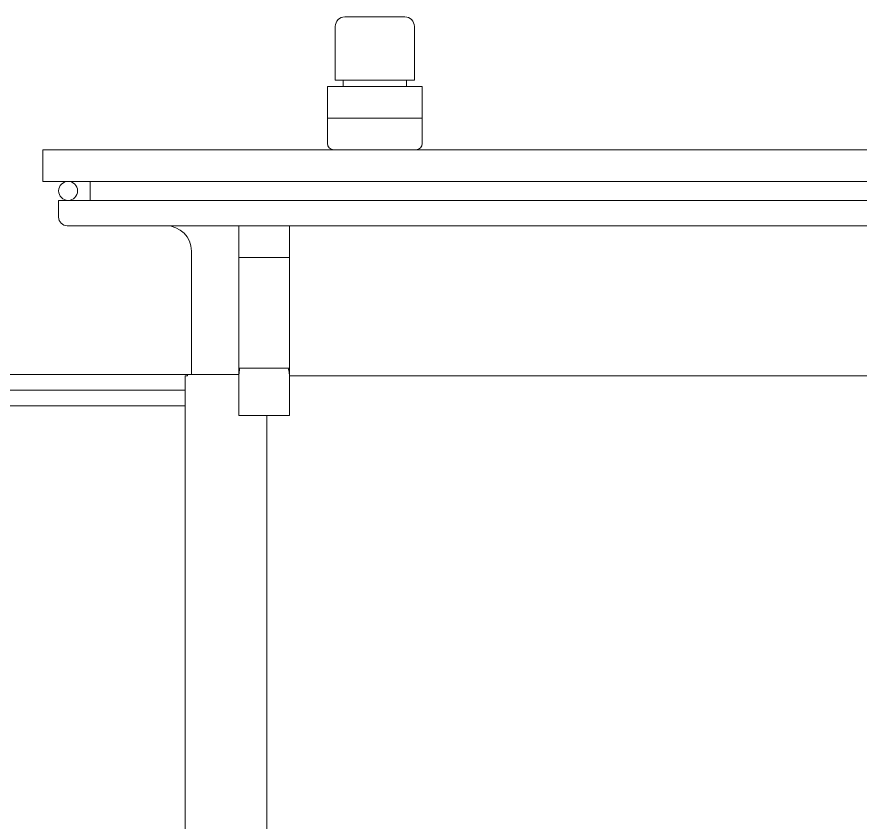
# Model space of a CAD drawing. Header units: millimetres. Extents: x 30710 to 48779, y -19256 to -8564.
# Drawn here: x 31857 to 32123.7, y -13707.4 to -13452.9 of the extents above; entities that cross this region are included whole.
import ezdxf

# ---------------------------------------------------------------- set-up
doc = ezdxf.new("R2010")
doc.units = ezdxf.units.MM
doc.header["$LTSCALE"] = 10
doc.layers.add('粗实线', color=4, linetype='Continuous', lineweight=18)

msp = doc.modelspace()

# ---------------------------------------------------------------- linework, layer by layer
at = {"layer": '粗实线'}
for p, q in [((31960.72, -13452.94), (31979.72, -13452.94)), ((31957.72, -13455.94), (31957.72, -13472.94)), ((31982.72, -13472.94), (31982.72, -13455.94)), ((31957.72, -13472.94), (31982.72, -13472.94)), ((31960.22, -13472.94), (31960.22, -13474.94)), ((31980.22, -13474.94), (31980.22, -13472.94)), ((31955.22, -13474.94), (31955.22, -13484.94)), ((31955.22, -13474.94), (31985.22, -13474.94)), ((31985.22, -13484.94), (31985.22, -13474.94)), ((31955.22, -13484.94), (31955.22, -13492.94)), ((31985.22, -13484.94), (31955.22, -13484.94)), ((31985.22, -13492.94), (31985.22, -13484.94)), ((31865.22, -13504.94), (31865.22, -13494.94)), ((31865.22, -13494.94), (33875.22, -13494.94)), ((31865.22, -13504.94), (33875.22, -13504.94)), ((31880.22, -13504.94), (31880.22, -13510.94)), ((33870.22, -13510.94), (31870.22, -13510.94)), ((31870.22, -13516.27), (31870.22, -13510.94)), ((33867.55, -13518.94), (31872.89, -13518.94)), ((31927.22, -13518.94), (31927.22, -13523.94)), ((31943.22, -13518.94), (31943.22, -13523.94)), ((31927.22, -13528.94), (31927.22, -13523.94)), ((31943.22, -13528.94), (31943.22, -13523.94)), ((31912.22, -13565.94), (31912.22, -13526.94)), ((31943.22, -13528.94), (31927.22, -13528.94)), ((31927.22, -13528.94), (31927.22, -13558.94)), ((31943.22, -13528.94), (31943.22, -13558.94)), ((31927.22, -13563.94), (31927.22, -13558.94)), ((31943.22, -13563.94), (31943.22, -13558.94)), ((31943.22, -13563.94), (31927.22, -13563.94)), ((31927.22, -13566.509), (31927.22, -13563.94)), ((31943.22, -13563.94), (31943.22, -13566.509)), ((31582.22, -13565.94), (31911.02, -13565.94)), ((31910.22, -13566.389), (31910.22, -14771.389)), ((31911.028, -13566.389), (31910.22, -13566.389)), ((31911.02, -13565.94), (31913.42, -13565.94)), ((31911.02, -13566.389), (31911.02, -13565.94)), ((31927.22, -13565.94), (31913.42, -13565.94)), ((31927.22, -13576.637), (31927.22, -13566.509)), ((33797.22, -13566.389), (31943.22, -13566.389)), ((31943.22, -13576.637), (31943.22, -13566.509)), ((31582.22, -13570.94), (31910.22, -13570.94)), ((31582.22, -13575.885), (31910.22, -13575.885)), ((31927.22, -13576.637), (31927.22, -13578.94)), ((31943.22, -13576.637), (31943.22, -13578.94)), ((31943.22, -13578.94), (31927.22, -13578.94)), ((31936.02, -14765.94), (31936.02, -13578.94))]:
    msp.add_line(p, q, dxfattribs=at)
msp.add_circle((31873.22, -13507.94), 3, dxfattribs=at)
for centre, radius, start, end in [((31960.72, -13455.94), 3, 90, 180), ((31979.72, -13455.94), 3, 0, 90), ((31957.22, -13492.94), 2, 180, 270), ((31983.22, -13492.94), 2, 270, 0), ((31872.89, -13516.27), 2.67, 180, 270), ((31904.22, -13526.94), 8, 0, 90)]:
    msp.add_arc(centre, radius, start, end, dxfattribs=at)
for points, knots in [([(31927.578, -13563.94), (31927.508, -13564.194), (31927.279, -13565.033), (31927.244, -13565.903), (31927.22, -13566.509)], [0, 0, 0, 0, 0.7894627, 2.602067, 2.602067, 2.602067, 2.602067]), ([(31943.22, -13566.509), (31943.196, -13565.917), (31943.162, -13565.046), (31942.933, -13564.207), (31942.859, -13563.94)], [0, 0, 0, 0, 1.772974, 2.6024162, 2.6024162, 2.6024162, 2.6024162])]:
    msp.add_open_spline(points, degree=3, knots=knots, dxfattribs=at)

doc.saveas('drawing.dxf')
